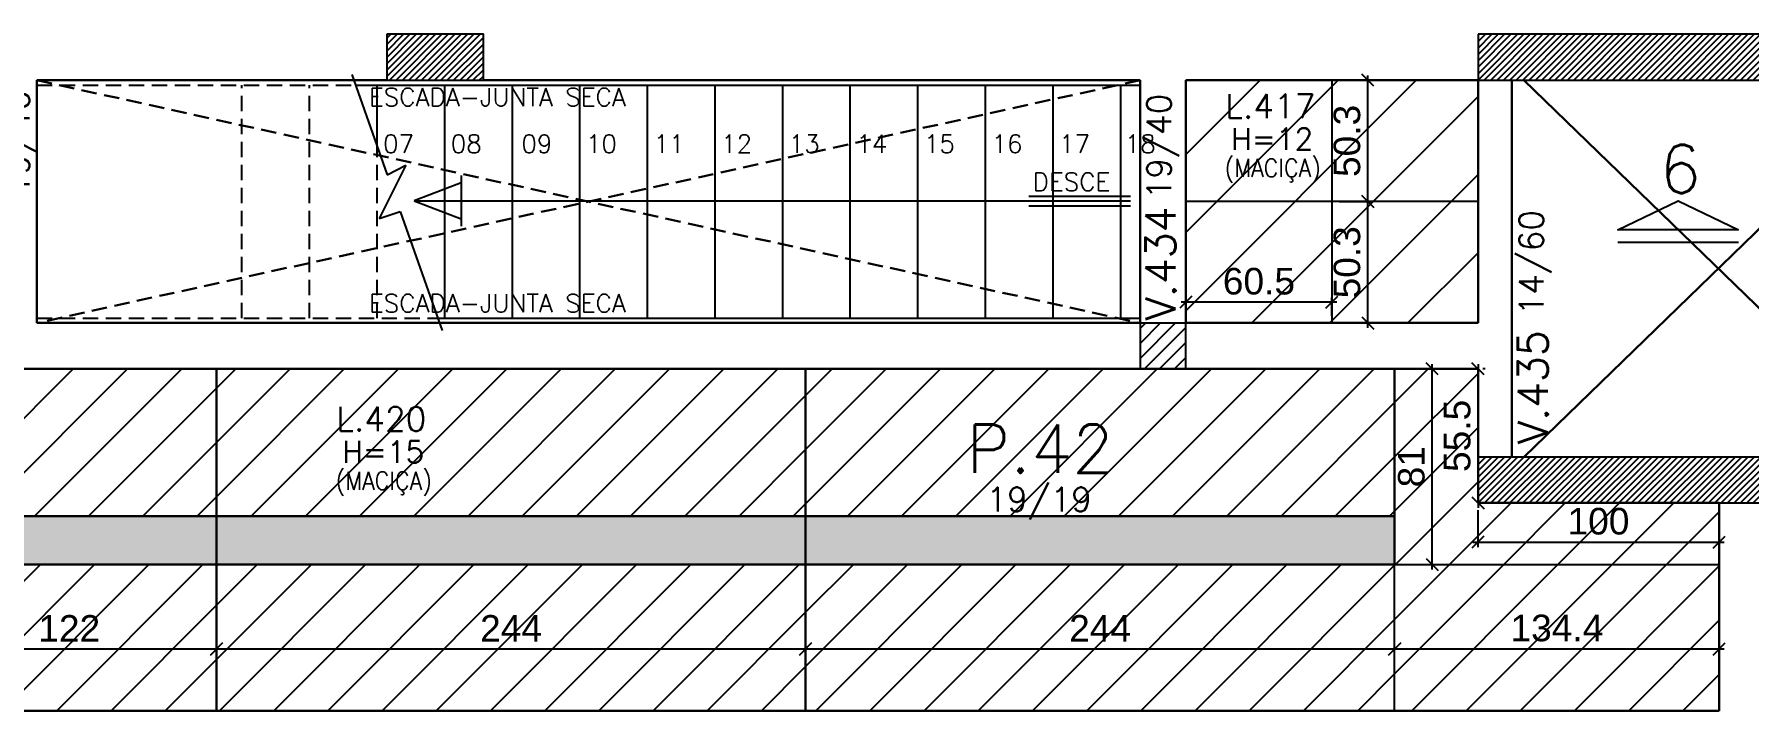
# Model space of a CAD drawing. Extents: x 534 to 8035, y 2354 to 7562.
# Drawn here: x 4120 to 4830, y 4287 to 4567 of the extents above; entities that cross this region are included whole.
import ezdxf

# ---------------------------------------------------------------- set-up
doc = ezdxf.new("R2010")
doc.units = 0
doc.linetypes.add('HIDDEN', pattern=[9.525, 6.35, -3.175])
doc.layers.get('0').update_dxf_attribs({"color": 9, "linetype": 'CONTINUOUS'})
doc.layers.get('DEFPOINTS').update_dxf_attribs({"linetype": 'CONTINUOUS'})
for name, color, linetype in [('COTA', 241, 'CONTINUOUS'), ('ESCADA', 8, 'CONTINUOUS'), ('FO-HACHURA_PILAR-CONT', 252, 'CONTINUOUS'), ('FO-HACHURA_PILAR-MORRE', 252, 'CONTINUOUS'), ('FO-TEXTO-LAJES', 152, 'CONTINUOUS'), ('FO-TEXTO-VIGAS', 3, 'CONTINUOUS'), ('P-C', 1, 'CONTINUOUS'), ('P-M', 7, 'CONTINUOUS'), ('Painéis', 200, 'CONTINUOUS'), ('Reaproveitamento', 251, 'CONTINUOUS'), ('TEXTO', 3, 'CONTINUOUS'), ('TIRAS REESCORAMENTO', 252, 'CONTINUOUS')]:
    doc.layers.add(name, color=color, linetype=linetype)
for name, color, linetype, lineweight in [('FO-Textos dos pilares', 3, 'CONTINUOUS', 20), ('FO-Vigas', 2, 'CONTINUOUS', 30), ('SEM LAJE', 8, 'CONTINUOUS', 30)]:
    doc.layers.add(name, color=color, linetype=linetype, lineweight=lineweight)
doc.styles.add('ARIAL', font='arial.ttf')
doc.styles.add('ROMANS', font='romans.shx')
doc.dimstyles.new('COTA LAJE', dxfattribs={"dimtxt": 11, "dimasz": 5, "dimexe": 2, "dimexo": 3, "dimgap": 3, "dimtad": 3, "dimdec": 1, "dimzin": 12, "dimdsep": 46, "dimtxsty": 'ARIAL', "dimblk": 'OBLIQUE', "dimcen": 10, "dimdle": 2, "dimclrd": 5, "dimclre": 5, "dimclrt": 2, "dimadec": 0, "dimazin": 3, "dimtfac": 1, "dimtdec": 1, "dimtmove": 0, "dimatfit": 3, "dimldrblk": 'OBLIQUE', "dimfxl": 1, "dimlwd": -1, "dimlwe": -1, "dimarcsym": 1})
pattern_1 = [(45, (-15397.8612, 11884.2188), (-1.32582521, 1.32582521), [])]

# ---------------------------------------------------------------- blocks, each defined once
blk = doc.blocks.new('_Oblique')
at = {"color": 0, "linetype": 'ByBlock', "lineweight": -2}
blk.add_line((-0.5, -0.5), (0.5, 0.5), dxfattribs=at)
blk = doc.blocks.new('*D135')
at = {"layer": 'COTA', "color": 5, "linetype": 'Continuous', "transparency": 16777216}
for p, q in [((4659.57, 4455.67), (4595.07, 4455.67)), ((4597.07, 4450.07), (4597.07, 4457.67)), ((4657.57, 4450.07), (4657.57, 4457.67))]:
    blk.add_line(p, q, dxfattribs=at)
at = {"layer": 'DEFPOINTS', "color": 0, "linetype": 'Continuous', "transparency": 16777216}
for p in [(4597.07, 4455.67), (4597.07, 4447.07), (4657.57, 4447.07)]:
    blk.add_point(p, dxfattribs=at)
at = {"layer": 'COTA', "color": 5, "linetype": 'Continuous', "transparency": 16777216, "xscale": 5, "yscale": 5, "zscale": 5, "rotation": 180}
blk.add_blockref('_Oblique', (4597.07, 4455.67), dxfattribs=at)
at = {"layer": 'COTA', "color": 5, "linetype": 'Continuous', "transparency": 16777216, "xscale": 5, "yscale": 5, "zscale": 5}
blk.add_blockref('_Oblique', (4657.57, 4455.67), dxfattribs=at)
at = {"layer": 'COTA', "color": 2, "linetype": 'Continuous', "transparency": 16777216, "insert": (4627.32, 4464.29), "char_height": 11, "attachment_point": 5, "style": 'ARIAL'}
blk.add_mtext('60.5', dxfattribs=at)
blk = doc.blocks.new('*D136')
at = {"layer": 'COTA', "color": 5, "linetype": 'Continuous', "transparency": 16777216}
for p, q in [((4660.57, 4497.32), (4674.46, 4497.32)), ((4672.46, 4445.07), (4672.46, 4499.32)), ((4660.57, 4447.07), (4674.46, 4447.07))]:
    blk.add_line(p, q, dxfattribs=at)
at = {"layer": 'DEFPOINTS', "color": 0, "linetype": 'Continuous', "transparency": 16777216}
for p in [(4657.57, 4497.32), (4672.46, 4497.32), (4657.57, 4447.07)]:
    blk.add_point(p, dxfattribs=at)
at = {"layer": 'COTA', "color": 5, "linetype": 'Continuous', "transparency": 16777216, "xscale": 5, "yscale": 5, "zscale": 5}
for p, rotation in [((4672.46, 4497.32), 90), ((4672.46, 4447.07), 270)]:
    blk.add_blockref('_Oblique', p, dxfattribs=dict(at, rotation=rotation))
at = {"layer": 'COTA', "color": 2, "linetype": 'Continuous', "transparency": 16777216, "insert": (4663.84, 4472.19), "char_height": 11, "attachment_point": 5, "rotation": 90, "style": 'ARIAL'}
blk.add_mtext('50.3', dxfattribs=at)
blk = doc.blocks.new('*D137')
at = {"layer": 'COTA', "color": 5, "linetype": 'Continuous', "transparency": 16777216}
for p, q in [((4660.57, 4547.57), (4674.46, 4547.57)), ((4672.46, 4495.32), (4672.46, 4549.57)), ((4660.57, 4497.32), (4674.46, 4497.32))]:
    blk.add_line(p, q, dxfattribs=at)
at = {"layer": 'DEFPOINTS', "color": 0, "linetype": 'Continuous', "transparency": 16777216}
for p in [(4657.57, 4547.57), (4672.46, 4547.57), (4657.57, 4497.32)]:
    blk.add_point(p, dxfattribs=at)
at = {"layer": 'COTA', "color": 5, "linetype": 'Continuous', "transparency": 16777216, "xscale": 5, "yscale": 5, "zscale": 5}
for p, rotation in [((4672.46, 4547.57), 90), ((4672.46, 4497.32), 270)]:
    blk.add_blockref('_Oblique', p, dxfattribs=dict(at, rotation=rotation))
at = {"layer": 'COTA', "color": 2, "linetype": 'Continuous', "transparency": 16777216, "insert": (4663.84, 4522.44), "char_height": 11, "attachment_point": 5, "rotation": 90, "style": 'ARIAL'}
blk.add_mtext('50.3', dxfattribs=at)
blk = doc.blocks.new('*D144')
at = {"layer": 'COTA', "color": 5, "linetype": 'Continuous', "transparency": 16777216}
for p, q in [((4071.54, 4312.12), (4197.54, 4312.12)), ((4073.54, 4289.57), (4073.54, 4314.12)), ((4195.54, 4289.57), (4195.54, 4314.12))]:
    blk.add_line(p, q, dxfattribs=at)
at = {"layer": 'DEFPOINTS', "color": 0, "linetype": 'Continuous', "transparency": 16777216}
for p in [(4195.54, 4312.12), (4073.54, 4286.57), (4195.54, 4286.57)]:
    blk.add_point(p, dxfattribs=at)
at = {"layer": 'COTA', "color": 5, "linetype": 'Continuous', "transparency": 16777216, "xscale": 5, "yscale": 5, "zscale": 5, "rotation": 180}
blk.add_blockref('_Oblique', (4073.54, 4312.12), dxfattribs=at)
at = {"layer": 'COTA', "color": 5, "linetype": 'Continuous', "transparency": 16777216, "xscale": 5, "yscale": 5, "zscale": 5}
blk.add_blockref('_Oblique', (4195.54, 4312.12), dxfattribs=at)
at = {"layer": 'COTA', "color": 2, "linetype": 'Continuous', "transparency": 16777216, "insert": (4134.54, 4320.64), "char_height": 11, "attachment_point": 5, "style": 'ARIAL'}
blk.add_mtext('122', dxfattribs=at)
blk = doc.blocks.new('*D145')
at = {"layer": 'COTA', "color": 5, "linetype": 'Continuous', "transparency": 16777216}
for p, q in [((4193.54, 4312.12), (4441.54, 4312.12)), ((4195.54, 4289.57), (4195.54, 4314.12)), ((4439.54, 4289.57), (4439.54, 4314.12))]:
    blk.add_line(p, q, dxfattribs=at)
at = {"layer": 'DEFPOINTS', "color": 0, "linetype": 'Continuous', "transparency": 16777216}
for p in [(4439.54, 4312.12), (4195.54, 4286.57), (4439.54, 4286.57)]:
    blk.add_point(p, dxfattribs=at)
at = {"layer": 'COTA', "color": 5, "linetype": 'Continuous', "transparency": 16777216, "xscale": 5, "yscale": 5, "zscale": 5, "rotation": 180}
blk.add_blockref('_Oblique', (4195.54, 4312.12), dxfattribs=at)
at = {"layer": 'COTA', "color": 5, "linetype": 'Continuous', "transparency": 16777216, "xscale": 5, "yscale": 5, "zscale": 5}
blk.add_blockref('_Oblique', (4439.54, 4312.12), dxfattribs=at)
at = {"layer": 'COTA', "color": 2, "linetype": 'Continuous', "transparency": 16777216, "insert": (4317.54, 4320.64), "char_height": 11, "attachment_point": 5, "style": 'ARIAL'}
blk.add_mtext('244', dxfattribs=at)
blk = doc.blocks.new('*D148')
at = {"layer": 'COTA', "color": 5, "linetype": 'Continuous', "transparency": 16777216}
for p, q in [((4437.54, 4312.12), (4685.54, 4312.12)), ((4439.54, 4289.57), (4439.54, 4314.12)), ((4683.54, 4289.57), (4683.54, 4314.12))]:
    blk.add_line(p, q, dxfattribs=at)
at = {"layer": 'DEFPOINTS', "color": 0, "linetype": 'Continuous', "transparency": 16777216}
for p in [(4683.54, 4312.12), (4439.54, 4286.57), (4683.54, 4286.57)]:
    blk.add_point(p, dxfattribs=at)
at = {"layer": 'COTA', "color": 5, "linetype": 'Continuous', "transparency": 16777216, "xscale": 5, "yscale": 5, "zscale": 5, "rotation": 180}
blk.add_blockref('_Oblique', (4439.54, 4312.12), dxfattribs=at)
at = {"layer": 'COTA', "color": 5, "linetype": 'Continuous', "transparency": 16777216, "xscale": 5, "yscale": 5, "zscale": 5}
blk.add_blockref('_Oblique', (4683.54, 4312.12), dxfattribs=at)
at = {"layer": 'COTA', "color": 2, "linetype": 'Continuous', "transparency": 16777216, "insert": (4561.54, 4320.64), "char_height": 11, "attachment_point": 5, "style": 'ARIAL'}
blk.add_mtext('244', dxfattribs=at)
blk = doc.blocks.new('*D149')
at = {"layer": 'COTA', "color": 5, "linetype": 'Continuous', "transparency": 16777216}
for p, q in [((4681.54, 4312.12), (4819.97, 4312.12)), ((4683.54, 4289.57), (4683.54, 4314.12)), ((4817.97, 4289.57), (4817.97, 4314.12))]:
    blk.add_line(p, q, dxfattribs=at)
at = {"layer": 'DEFPOINTS', "color": 0, "linetype": 'Continuous', "transparency": 16777216}
for p in [(4817.97, 4312.12), (4683.54, 4286.57), (4817.97, 4286.57)]:
    blk.add_point(p, dxfattribs=at)
at = {"layer": 'COTA', "color": 5, "linetype": 'Continuous', "transparency": 16777216, "xscale": 5, "yscale": 5, "zscale": 5, "rotation": 180}
blk.add_blockref('_Oblique', (4683.54, 4312.12), dxfattribs=at)
at = {"layer": 'COTA', "color": 5, "linetype": 'Continuous', "transparency": 16777216, "xscale": 5, "yscale": 5, "zscale": 5}
blk.add_blockref('_Oblique', (4817.97, 4312.12), dxfattribs=at)
at = {"layer": 'COTA', "color": 2, "linetype": 'Continuous', "transparency": 16777216, "insert": (4750.75, 4320.74), "char_height": 11, "attachment_point": 5, "style": 'ARIAL'}
blk.add_mtext('134.4', dxfattribs=at)
blk = doc.blocks.new('*D150')
at = {"layer": 'COTA', "color": 5, "linetype": 'Continuous', "transparency": 16777216}
for p, q in [((4686.54, 4428.07), (4701.09, 4428.07)), ((4699.09, 4345.07), (4699.09, 4430.07)), ((4686.54, 4347.07), (4701.09, 4347.07))]:
    blk.add_line(p, q, dxfattribs=at)
at = {"layer": 'DEFPOINTS', "color": 0, "linetype": 'Continuous', "transparency": 16777216}
for p in [(4683.54, 4428.07), (4699.09, 4428.07), (4683.54, 4347.07)]:
    blk.add_point(p, dxfattribs=at)
at = {"layer": 'COTA', "color": 5, "linetype": 'Continuous', "transparency": 16777216, "xscale": 5, "yscale": 5, "zscale": 5}
for p, rotation in [((4699.09, 4428.07), 90), ((4699.09, 4347.07), 270)]:
    blk.add_blockref('_Oblique', p, dxfattribs=dict(at, rotation=rotation))
at = {"layer": 'COTA', "color": 2, "linetype": 'Continuous', "transparency": 16777216, "insert": (4690.48, 4387.57), "char_height": 11, "attachment_point": 5, "rotation": 90, "style": 'ARIAL'}
blk.add_mtext('81', dxfattribs=at)
blk = doc.blocks.new('*D151')
at = {"layer": 'COTA', "color": 5, "linetype": 'Continuous', "transparency": 16777216}
for p, q in [((4718.07, 4430.07), (4718.07, 4370.57)), ((4721.07, 4428.07), (4720.07, 4428.07)), ((4721.07, 4372.57), (4720.07, 4372.57))]:
    blk.add_line(p, q, dxfattribs=at)
at = {"layer": 'DEFPOINTS', "color": 0, "linetype": 'Continuous', "transparency": 16777216}
for p in [(4718.07, 4428.07), (4718.07, 4372.57), (4718.07, 4372.57)]:
    blk.add_point(p, dxfattribs=at)
at = {"layer": 'COTA', "color": 5, "linetype": 'Continuous', "transparency": 16777216, "xscale": 5, "yscale": 5, "zscale": 5}
for p, rotation in [((4718.07, 4428.07), 90), ((4718.07, 4372.57), 270)]:
    blk.add_blockref('_Oblique', p, dxfattribs=dict(at, rotation=rotation))
at = {"layer": 'COTA', "color": 2, "linetype": 'Continuous', "transparency": 16777216, "insert": (4709.48, 4400.32), "char_height": 11, "attachment_point": 5, "rotation": 90, "style": 'ARIAL'}
blk.add_mtext('55.5', dxfattribs=at)
blk = doc.blocks.new('*D152')
at = {"layer": 'COTA', "color": 5, "linetype": 'Continuous', "transparency": 16777216}
for p, q in [((4717.97, 4369.57), (4717.97, 4354.31)), ((4817.97, 4369.57), (4817.97, 4354.31)), ((4715.97, 4356.31), (4819.97, 4356.31))]:
    blk.add_line(p, q, dxfattribs=at)
at = {"layer": 'DEFPOINTS', "color": 0, "linetype": 'Continuous', "transparency": 16777216}
for p in [(4717.97, 4372.57), (4817.97, 4372.57), (4817.97, 4356.31)]:
    blk.add_point(p, dxfattribs=at)
at = {"layer": 'COTA', "color": 5, "linetype": 'Continuous', "transparency": 16777216, "xscale": 5, "yscale": 5, "zscale": 5, "rotation": 180}
blk.add_blockref('_Oblique', (4717.97, 4356.31), dxfattribs=at)
at = {"layer": 'COTA', "color": 5, "linetype": 'Continuous', "transparency": 16777216, "xscale": 5, "yscale": 5, "zscale": 5}
blk.add_blockref('_Oblique', (4817.97, 4356.31), dxfattribs=at)
at = {"layer": 'COTA', "color": 2, "linetype": 'Continuous', "transparency": 16777216, "insert": (4767.97, 4364.93), "char_height": 11, "attachment_point": 5, "style": 'ARIAL'}
blk.add_mtext('100', dxfattribs=at)

msp = doc.modelspace()

# ---------------------------------------------------------------- hatches: boundary and pattern name
at = {"layer": 'FO-HACHURA_PILAR-CONT'}
h = msp.add_hatch(dxfattribs=at)
h.set_pattern_fill('ANSI31', color=256, scale=15)
h.set_pattern_definition(pattern_1)
h.paths.add_polyline_path([(4266.07, 4566.57), (4266.07, 4557.07), (4266.07, 4547.57), (4286.07, 4547.57), (4306.07, 4547.57), (4306.07, 4557.07), (4306.07, 4566.57), (4286.07, 4566.57)])
h = msp.add_hatch(dxfattribs=at)
h.set_pattern_fill('ANSI31', color=256, scale=15)
h.set_pattern_definition(pattern_1)
h.paths.add_polyline_path([(4718.07, 4566.57), (4718.07, 4547.57), (4898.07, 4547.57), (4898.07, 4391.57), (4718.07, 4391.57), (4718.07, 4372.57), (4917.07, 4372.57), (4917.07, 4566.57)])
at = {"layer": 'FO-HACHURA_PILAR-MORRE'}
h = msp.add_hatch(dxfattribs=at)
h.set_pattern_fill('ANSI31', color=256, scale=35)
h.set_pattern_definition([(45, (-15397.861, 11884.219), (-3.0935922, 3.0935922), [])])
h.paths.add_polyline_path([(4597.07, 4428.07), (4597.07, 4447.07), (4578.07, 4447.07), (4578.07, 4428.07)])
at = {"layer": 'Reaproveitamento', "linetype": 'Continuous'}
h = msp.add_hatch(dxfattribs=at)
h.set_pattern_fill('ANSI31', color=256, scale=7.2)
h.set_pattern_definition([(45, (86.39, -575.793), (-16.16446, 16.16446), [])])
h.paths.add_polyline_path([(4597.07, 4547.57), (4718.07, 4547.57), (4718.07, 4447.07), (4597.07, 4447.07)])
h = msp.add_hatch(dxfattribs=at)
h.set_pattern_fill('ANSI31', color=256, scale=5)
h.paths.add_polyline_path([(4073.54, 4428.07), (4073.54, 4367.07), (4195.54, 4367.07), (4195.54, 4428.07)])
h = msp.add_hatch(dxfattribs=at)
h.set_pattern_fill('ANSI31', color=256, scale=5)
h.paths.add_polyline_path([(4195.54, 4428.07), (4195.54, 4367.07), (4439.54, 4367.07), (4439.54, 4428.07)])
h = msp.add_hatch(dxfattribs=at)
h.set_pattern_fill('ANSI31', color=256, scale=5)
h.paths.add_polyline_path([(4683.54, 4367.07), (4683.54, 4428.07), (4439.54, 4428.07), (4439.54, 4367.07)])
h = msp.add_hatch(dxfattribs=at)
h.set_pattern_fill('ANSI31', color=256, scale=5)
h.paths.add_polyline_path([(4817.97, 4347.07), (4817.97, 4372.57), (4718.07, 4372.57), (4718.07, 4391.57), (4718.07, 4428.07), (4683.54, 4428.07), (4683.54, 4367.07), (4683.54, 4347.07)])
h = msp.add_hatch(dxfattribs=at)
h.set_pattern_fill('ANSI31', color=256, scale=5)
h.paths.add_polyline_path([(4195.54, 4286.57), (4195.54, 4347.07), (4073.54, 4347.07), (4073.54, 4286.57)])
h = msp.add_hatch(dxfattribs=at)
h.set_pattern_fill('ANSI31', color=256, scale=5)
h.paths.add_polyline_path([(4439.54, 4286.57), (4439.54, 4347.07), (4195.54, 4347.07), (4195.54, 4286.57)])
h = msp.add_hatch(dxfattribs=at)
h.set_pattern_fill('ANSI31', color=256, scale=5)
h.paths.add_polyline_path([(4683.54, 4286.57), (4683.54, 4347.07), (4439.54, 4347.07), (4439.54, 4286.57)])
h = msp.add_hatch(dxfattribs=at)
h.set_pattern_fill('ANSI31', color=256, scale=5)
h.paths.add_polyline_path([(4817.97, 4286.57), (4817.97, 4347.07), (4683.54, 4347.07), (4683.54, 4286.57)])
at = {"layer": 'TIRAS REESCORAMENTO'}
for points in [[(3938.54, 4347.07), (4195.54, 4347.07), (4195.54, 4367.07), (3938.54, 4367.07)], [(4195.54, 4347.07), (4439.54, 4347.07), (4439.54, 4367.07), (4195.54, 4367.07)], [(4439.54, 4347.07), (4683.54, 4347.07), (4683.54, 4367.07), (4439.54, 4367.07)]]:
    msp.add_hatch(color=256, dxfattribs=at).paths.add_polyline_path(points)

# ---------------------------------------------------------------- linework, layer by layer
at = {"layer": 'ESCADA', "linetype": 'HIDDEN'}
for p, q in [((4121.07, 4545.57), (4253.09, 4545.57)), ((4206.07, 4449.07), (4206.07, 4545.57)), ((4234.07, 4449.07), (4234.07, 4545.57)), ((4262.07, 4449.07), (4262.07, 4520.19)), ((4121.07, 4449.07), (4287.25, 4449.07))]:
    msp.add_line(p, q, dxfattribs=at)
at = {"layer": 'ESCADA'}
for p, q in [((4251.53, 4549.97), (4266.24, 4508.43)), ((4253.09, 4545.57), (4578.07, 4545.57)), ((4262.07, 4520.19), (4262.07, 4545.57)), ((4290.07, 4449.07), (4290.07, 4545.57)), ((4318.07, 4449.07), (4318.07, 4545.57)), ((4346.07, 4449.07), (4346.07, 4545.57)), ((4374.07, 4449.07), (4374.07, 4545.57)), ((4402.07, 4449.07), (4402.07, 4545.57)), ((4430.07, 4449.07), (4430.07, 4545.57)), ((4458.07, 4449.07), (4458.07, 4545.57)), ((4486.07, 4449.07), (4486.07, 4545.57)), ((4514.07, 4449.07), (4514.07, 4545.57)), ((4542.07, 4449.07), (4542.07, 4545.57)), ((4570.07, 4449.07), (4570.07, 4545.57)), ((4274, 4512.37), (4262.91, 4490.31)), ((4266.24, 4508.43), (4274, 4512.37)), ((4262.91, 4490.31), (4271.64, 4493.15)), ((4271.64, 4493.15), (4289.07, 4443.91)), ((4287.25, 4449.07), (4578.07, 4449.07))]:
    msp.add_line(p, q, dxfattribs=at)
at = {"layer": 'FO-Vigas'}
for p, q in [((4121.07, 4447.07), (4121.07, 4547.57)), ((4121.07, 4547.57), (4266.07, 4547.57)), ((4306.07, 4547.57), (4578.07, 4547.57)), ((4578.07, 4447.07), (4578.07, 4547.57)), ((4597.07, 4547.57), (4718.07, 4547.57)), ((4597.07, 4447.07), (4597.07, 4547.57)), ((4718.07, 4447.07), (4718.07, 4547.57)), ((4732.07, 4391.57), (4732.07, 4547.57)), ((4121.07, 4447.07), (4578.07, 4447.07)), ((4597.07, 4447.07), (4718.07, 4447.07)), ((4087.57, 4428.07), (4578.07, 4428.07)), ((4597.07, 4428.07), (4718.07, 4428.07)), ((4718.07, 4391.57), (4718.07, 4428.07)), ((4817.97, 4286.57), (4817.97, 4372.57)), ((3867.04, 4286.57), (4817.97, 4286.57))]:
    msp.add_line(p, q, dxfattribs=at)
at = {"layer": 'P-C'}
for p, q in [((4718.07, 4566.57), (4718.07, 4547.57)), ((4917.07, 4566.57), (4718.07, 4566.57)), ((4718.07, 4566.57), (4718.07, 4566.57)), ((4718.07, 4547.57), (4898.07, 4547.57)), ((4898.07, 4391.57), (4718.07, 4391.57)), ((4718.07, 4391.57), (4718.07, 4372.57)), ((4718.07, 4372.57), (4917.07, 4372.57))]:
    msp.add_line(p, q, dxfattribs=at)
msp.add_lwpolyline([(4266.07, 4566.57), (4266.07, 4557.07), (4266.07, 4547.57), (4286.07, 4547.57), (4306.07, 4547.57), (4306.07, 4557.07), (4306.07, 4566.57), (4286.07, 4566.57), (4266.07, 4566.57)], close=True, dxfattribs=at)
at = {"layer": 'P-M'}
for p, q in [((4578.07, 4447.07), (4578.07, 4428.07)), ((4578.07, 4447.07), (4597.07, 4447.07)), ((4597.07, 4428.07), (4597.07, 4447.07)), ((4578.07, 4428.07), (4597.07, 4428.07))]:
    msp.add_line(p, q, dxfattribs=at)
at = {"layer": 'Painéis', "linetype": 'Continuous'}
for p, q in [((4657.57, 4547.57), (4657.57, 4447.07)), ((4718.07, 4497.32), (4597.07, 4497.32)), ((4683.54, 4347.07), (4817.97, 4347.07)), ((4817.97, 4347.07), (4817.97, 4286.57)), ((4683.54, 4286.57), (4817.97, 4286.57))]:
    msp.add_line(p, q, dxfattribs=at)
for points in [[(4073.54, 4367.07), (4195.54, 4367.07), (4195.54, 4428.07), (4073.54, 4428.07)], [(4195.54, 4367.07), (4439.54, 4367.07), (4439.54, 4428.07), (4195.54, 4428.07)], [(4439.54, 4367.07), (4683.54, 4367.07), (4683.54, 4428.07), (4439.54, 4428.07)], [(4817.97, 4372.57), (4718.07, 4372.57), (4718.07, 4391.57), (4718.07, 4428.07), (4683.54, 4428.07), (4683.54, 4367.07), (4683.54, 4347.07), (4817.97, 4347.07)], [(3938.54, 4347.07), (4195.54, 4347.07), (4195.54, 4367.07), (3938.54, 4367.07)], [(4195.54, 4347.07), (4439.54, 4347.07), (4439.54, 4367.07), (4195.54, 4367.07)], [(4439.54, 4347.07), (4683.54, 4347.07), (4683.54, 4367.07), (4439.54, 4367.07)], [(3938.54, 4286.57), (4195.54, 4286.57), (4195.54, 4347.07), (3938.54, 4347.07)], [(4195.54, 4286.57), (4439.54, 4286.57), (4439.54, 4347.07), (4195.54, 4347.07)], [(4439.54, 4286.57), (4683.54, 4286.57), (4683.54, 4347.07), (4439.54, 4347.07)]]:
    msp.add_lwpolyline(points, close=True, dxfattribs=at)
at = {"layer": 'SEM LAJE', "linetype": 'HIDDEN'}
for p, q in [((4121.07, 4547.57), (4578.07, 4447.07)), ((4578.07, 4547.57), (4121.07, 4447.07))]:
    msp.add_line(p, q, dxfattribs=at)
at = {"layer": 'SEM LAJE'}
for p, q in [((4737.07, 4547.57), (4898.07, 4391.57)), ((4898.07, 4547.57), (4737.07, 4391.57))]:
    msp.add_line(p, q, dxfattribs=at)
at = {"layer": 'TEXTO', "color": 8}
for p, q in [((4296.9, 4505.13), (4277.38, 4497.63)), ((4296.9, 4508.13), (4296.9, 4487.13)), ((4277.38, 4497.63), (4574.18, 4497.63)), ((4277.38, 4497.63), (4296.9, 4490.13)), ((4531.98, 4499.63), (4574.18, 4499.63)), ((4531.98, 4495.63), (4574.18, 4495.63))]:
    msp.add_line(p, q, dxfattribs=at)
at = {"layer": 'TEXTO', "color": 3}
msp.add_line((4775.92, 4480.59), (4825.92, 4480.59), dxfattribs=at)
msp.add_lwpolyline([(4825.92, 4485.59), (4775.92, 4485.59), (4800.92, 4497.59), (4825.92, 4485.59)], dxfattribs=at)

# ---------------------------------------------------------------- texts
at = {"layer": 'FO-TEXTO-LAJES', "style": 'ROMANS'}
for s, p in [('L.417', (4613.44, 4531.82)), ('L.420', (4245.2, 4402.31))]:
    msp.add_text(s, height=10, dxfattribs=at).set_placement(p)
at = {"layer": 'FO-TEXTO-LAJES', "color": 3, "style": 'ROMANS'}
for s, p in [('H=12', (4615.86, 4518.74)), ('H=15', (4247.63, 4389.23))]:
    msp.add_text(s, height=9, dxfattribs=at).set_placement(p)
at = {"layer": 'FO-TEXTO-LAJES', "color": 4, "style": 'ROMANS', "width": 0.9}
for p in [(4613.12, 4507.52), (4244.88, 4378.01)]:
    msp.add_text('(MACIÇA)', height=7.5, dxfattribs=at).set_placement(p)
at = {"layer": 'FO-TEXTO-VIGAS', "style": 'ROMANS'}
for s, p in [('19/40', (4118.05, 4499.78)), ('19/40', (4590.94, 4498.27)), ('14/60', (4745.18, 4450.15))]:
    msp.add_text(s, height=10, rotation=90, dxfattribs=at).set_placement(p)
at = {"layer": 'FO-TEXTO-VIGAS', "color": 1, "style": 'ROMANS'}
for s, p in [('V.434', (4592.77, 4448.12)), ('V.435', (4747.01, 4396.92))]:
    msp.add_text(s, height=12.5, rotation=90, dxfattribs=at).set_placement(p)
at = {"layer": 'FO-Textos dos pilares', "color": 1, "style": 'ROMANS'}
msp.add_text('P.42', height=20, dxfattribs=at).set_placement((4506.27, 4385.02))
at = {"layer": 'FO-Textos dos pilares', "color": 3, "style": 'ROMANS'}
msp.add_text('19/19', height=10, dxfattribs=at).set_placement((4514.39, 4369.07))
at = {"layer": 'TEXTO', "color": 4, "style": 'ROMANS'}
for s, p in [('ESCADA-JUNTA SECA', (4258.7, 4536.84)), ('07', (4264.55, 4517.47)), ('08', (4292.55, 4517.47)), ('09', (4321.82, 4517.47)), ('10', (4348.55, 4517.47)), ('11', (4376.55, 4517.47)), ('12', (4404.55, 4517.47)), ('13', (4432.55, 4517.47)), ('14', (4460.55, 4517.47)), ('15', (4488.55, 4517.47)), ('16', (4516.55, 4517.47)), ('17', (4544.55, 4517.47)), ('18', (4571.73, 4517.47)), ('DESCE', (4533.61, 4501.75)), ('ESCADA-JUNTA SECA', (4258.7, 4451.49))]:
    msp.add_text(s, height=7.5, dxfattribs=at).set_placement(p)
at = {"layer": 'TEXTO', "color": 1, "style": 'ROMANS'}
msp.add_text('6', height=20, dxfattribs=at).set_placement((4793.3, 4500.86))

# ---------------------------------------------------------------- dimensions: what is measured, and where the dimension line sits
at = {"layer": 'COTA', "linetype": 'Continuous'}
for base, p1, p2, picture, middle in [((4672.45530757, 4547.56839831), (4657.57139507, 4497.31839831), (4657.57139507, 4547.56839831), '*D137', (4663.835253, 4522.44339831)), ((4672.45530757, 4497.31839831), (4657.57139507, 4447.06839831), (4657.57139507, 4497.31839831), '*D136', (4663.835253, 4472.19339831)), ((4699.09, 4428.07), (4683.54, 4347.07), (4683.54, 4428.07), '*D150', (4690.48, 4387.57)), ((4718.07, 4372.57), (4718.07, 4428.07), (4718.07, 4372.57), '*D151', (4709.48, 4400.32))]:
    dim = msp.add_linear_dim(base=base, p1=p1, p2=p2, angle=90, dimstyle='COTA LAJE', dxfattribs=at)
    dim.commit()
    dim.dimension.update_dxf_attribs({"geometry": picture, "text_midpoint": middle})
for base, p1, p2, picture, middle in [((4597.07, 4455.67), (4657.57, 4447.07), (4597.07, 4447.07), '*D135', (4627.32, 4464.29)), ((4817.97, 4356.31), (4717.97, 4372.57), (4817.97, 4372.57), '*D152', (4767.97, 4364.93)), ((4195.54, 4312.12), (4073.54, 4286.57), (4195.54, 4286.57), '*D144', (4134.54, 4320.64)), ((4439.54, 4312.12), (4195.54, 4286.57), (4439.54, 4286.57), '*D145', (4317.54, 4320.64)), ((4683.54, 4312.12), (4439.54, 4286.57), (4683.54, 4286.57), '*D148', (4561.54, 4320.64)), ((4817.97, 4312.12), (4683.54, 4286.57), (4817.97, 4286.57), '*D149', (4750.75, 4320.74))]:
    dim = msp.add_linear_dim(base=base, p1=p1, p2=p2, dimstyle='COTA LAJE', dxfattribs=at)
    dim.commit()
    dim.dimension.update_dxf_attribs({"geometry": picture, "text_midpoint": middle})

doc.saveas('drawing.dxf')
